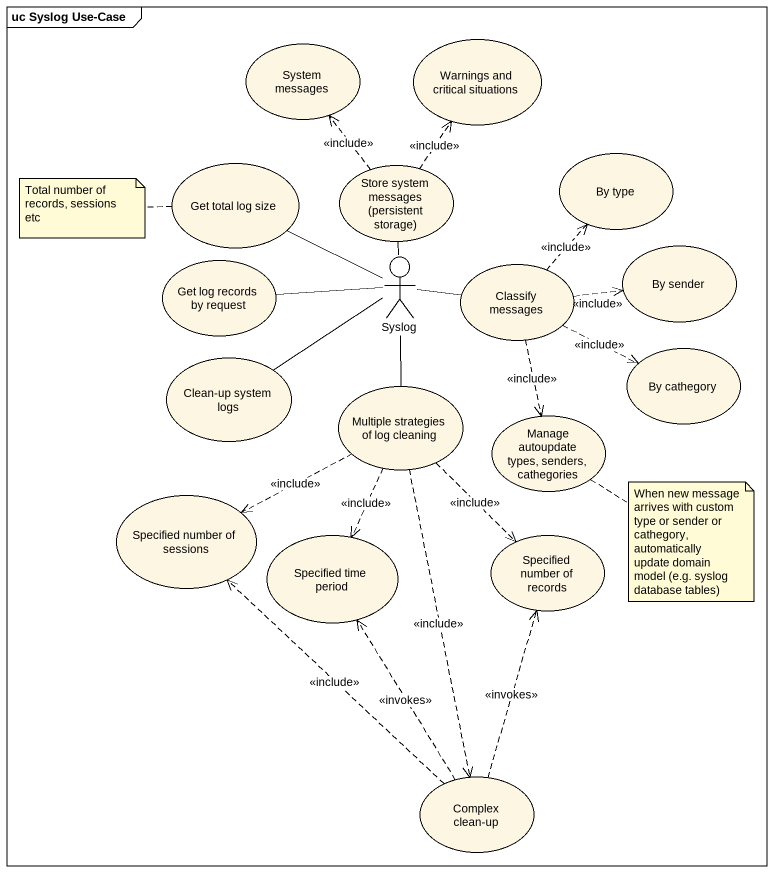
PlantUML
@startuml
mainframe uc Syslog Use-Case
usecase "System messages" as System_messages
usecase "Warnings and critical situations" as Warnings_and_critical
usecase "Get total log size" as Get_total_log_size
usecase "Store system messages (persistent storage)" as Store_system_messages
usecase "By type" as By_type
usecase "By sender" as By_sender
usecase "Get log records by request" as Get_log_records_by_request
actor Syslog
usecase "Classify messages" as Classify_messages
usecase "By cathegory" as By_cathegory
usecase "Clean-up system logs" as Clean_up_system_logs
usecase "Multiple strategies of log cleaning" as Multiple_strategies_of_log
usecase "Manage autoupdate types, senders, cathegories" as Manage_autoupdate_types
usecase "Specified number of sessions" as Specified_number_of_sessions
usecase "Specified time period" as Specified_time_period
usecase "Specified number of records" as Specified_number_of_records
usecase "Complex clean-up" as Complex_clean_up
Store_system_messages .up.> System_messages : <<include>>
Store_system_messages .up.> Warnings_and_critical : <<include>>
Syslog -up- Get_total_log_size
Syslog -up- Store_system_messages
Syslog -left- Get_log_records_by_request
Syslog -right- Classify_messages
Syslog -left- Clean_up_system_logs
Syslog -- Multiple_strategies_of_log
Classify_messages .up.> By_type : <<include>>
Classify_messages .right.> By_sender : <<include>>
Classify_messages .right.> By_cathegory : <<include>>
Classify_messages ..> Manage_autoupdate_types : <<include>>
Multiple_strategies_of_log .left.> Specified_number_of_sessions : <<include>>
Multiple_strategies_of_log ..> Specified_time_period : <<include>>
Multiple_strategies_of_log ..> Specified_number_of_records : <<include>>
Multiple_strategies_of_log ..> Complex_clean_up : <<include>>
Complex_clean_up .up.> Specified_number_of_sessions : <<include>>
Complex_clean_up .up.> Specified_time_period : <<invokes>>
Complex_clean_up .up.> Specified_number_of_records : <<invokes>>
note left of Get_total_log_size : Total number of records, sessions etc
note bottom of Manage_autoupdate_types : When new message arrives with custom type or sender or cathegory, automatically update domain model (e.g. syslog database tables)
@enduml
